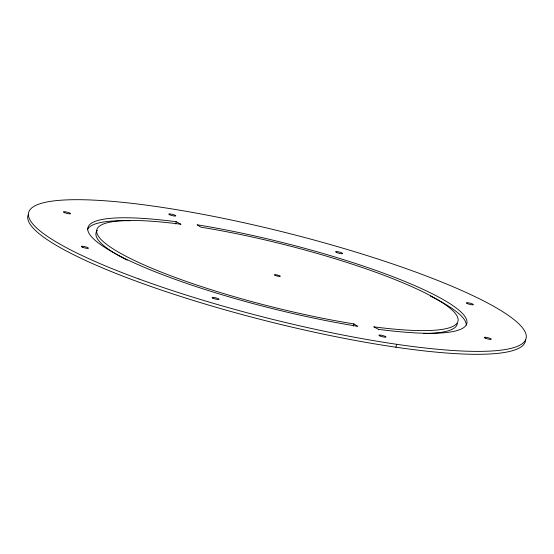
<?xml version="1.0" encoding="UTF-8"?>
<svg xmlns="http://www.w3.org/2000/svg" width="554" height="554" viewBox="0 0 554 554"><rect width="100%" height="100%" fill="white"/><g stroke="black" fill="none" stroke-linecap="round" stroke-linejoin="round"><path stroke-width="0.83" d="M175.666 223.927L176.22 221.738L180.964 224.259A186.269 31.703 14.2 0 0 118.729 252.292A186.269 31.703 14.2 0 0 353.854 323.903L357.614 326.285A195.437 33.268 14.2 0 1 110.925 251.149A195.437 33.268 14.2 0 1 176.22 221.738M353.3 326.091L353.854 323.903M395.923 347.213L396.657 344.297M87.4 229.799A195.437 33.268 14.2 0 1 130.017 220.755M430.375 296.092A195.437 33.268 14.2 0 1 466.267 325.066M525.559 339.644A256.537 43.662 14.2 0 1 268.088 321.341A256.537 43.662 14.2 0 1 28.233 214.585M457.327 323.557A186.269 31.703 14.2 0 1 423.381 333.522M127.198 260.193A186.269 31.703 14.2 0 1 124.415 258.746M123.743 258.393A186.269 31.703 14.2 0 1 97.379 230.305M378.521 329.346L373.777 326.825A186.269 31.703 14.2 0 0 436.012 298.793A186.269 31.703 14.2 0 0 200.887 227.182L197.12 224.799A195.437 33.268 14.2 0 1 443.816 299.936A195.437 33.268 14.2 0 1 378.521 329.346M139.012 279.015A256.537 43.662 14.2 0 0 525.767 339.415A256.537 43.662 14.2 0 0 167.336 208.186A256.537 43.662 14.2 0 0 139.012 279.015M379.878 335.918A3.663 0.623 14.2 0 0 385.868 337.123A3.663 0.623 14.2 0 0 381.616 335.274A3.663 0.623 14.2 0 0 379.878 335.918M213.006 298.232A3.663 0.623 14.2 0 0 218.989 299.437A3.663 0.623 14.2 0 0 214.744 297.595A3.663 0.623 14.2 0 0 213.006 298.232M82.331 247.146A3.663 0.623 14.2 0 0 88.315 248.351A3.663 0.623 14.2 0 0 84.063 246.502A3.663 0.623 14.2 0 0 82.331 247.146M485.193 338.127A3.663 0.623 14.2 0 0 491.183 339.332A3.663 0.623 14.2 0 0 486.931 337.483A3.663 0.623 14.2 0 0 485.193 338.127M64.396 212.584A3.663 0.623 14.2 0 0 70.379 213.789A3.663 0.623 14.2 0 0 66.127 211.94A3.663 0.623 14.2 0 0 64.396 212.584M169.711 214.786A3.663 0.623 14.2 0 0 175.694 215.998A3.663 0.623 14.2 0 0 171.449 214.149A3.663 0.623 14.2 0 0 169.711 214.786M336.583 252.472A3.663 0.623 14.2 0 0 342.573 253.677A3.663 0.623 14.2 0 0 338.321 251.828A3.663 0.623 14.2 0 0 336.583 252.472M467.264 303.557A3.663 0.623 14.2 0 0 473.248 304.769A3.663 0.623 14.2 0 0 468.996 302.92A3.663 0.623 14.2 0 0 467.264 303.557M275.227 275.386A3.054 0.519 14.2 0 0 280.213 276.391A3.054 0.519 14.2 0 0 276.668 274.846A3.054 0.519 14.2 0 0 275.227 275.386"/></g></svg>
